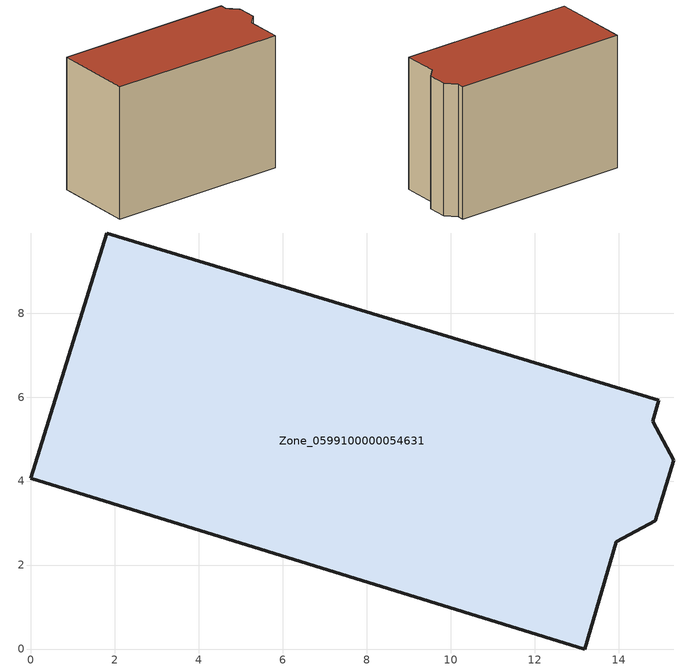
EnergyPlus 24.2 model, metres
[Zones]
Zone_0599100000054631
 floor ground (C_G): 13.94,2.55 13.2,0 0,4.07 1.8,9.91 14.96,5.92 14.81,5.42 15.31,4.5 14.87,3.06 z0
 wall outside (C_F): 1.8,9.91 0,4.07 13.2,0 13.94,2.55 14.87,3.06 15.31,4.5 14.81,5.42 14.96,5.92 1.8,9.91 z0:10.34
 roof outside (C_R): 14.81,5.42 14.96,5.92 1.8,9.91 0,4.07 13.2,0 13.94,2.55 14.87,3.06 15.31,4.5 z10.34
[BUILDING]
Pand.0599100000054631: North Axis=0; Terrain=City; Loads Convergence Tolerance Value=0.04; Temperature Convergence Tolerance Value=0.4; Solar Distribution=FullExterior; Maximum Number of Warmup Days=25; Minimum Number of Warmup Days=1
[Site:Location]
Rotterdam.The.Hague.AP_ZH_NLD Design_Conditions: Latitude=51.96; Longitude=4.45; Time Zone=1; Elevation=-4.5
[SITE:GROUNDTEMPERATURE:BUILDINGSURFACE]
18, 18, 18, 18, 18, 18, 18, 18, 18, 18, 18, 18
[MATERIAL] Thermal Absorptance=0.9; Solar Absorptance=0.7; Visible Absorptance=0.7
Name | Roughness | Thickness | Conductivity | Density | Specific Heat
G.TI.1946 | MediumSmooth | 0.15 | 1 | 540 | 1210
F.TI.1946 | Rough | 0.3 | 0.857143 | 1920 | 840
R.TI.1946 | MediumRough | 0.2 | 0.1 | 1500 | 1000
[CONSTRUCTION]
C_G: G.TI.1946
C_F: F.TI.1946
C_R: R.TI.1946
[ZONE]
Zone_0599100000054631: Type=1; Multiplier=1; Ceiling Height=Autocalculate; Volume=Autocalculate; Floor Area=autocalculate; Part of Total Floor Area=Yes
[ZONEINFILTRATION:DESIGNFLOWRATE]
Infil_Zone_0599100000054631: Zone or ZoneList or Space or SpaceList=Zone_0599100000054631; Schedule=AlwaysOn; Design Flow Rate Calculation Method=Flow/Area; Flow Rate per Floor Area=0.003; Constant Term Coefficient=1; Temperature Term Coefficient=0; Velocity Term Coefficient=0; Velocity Squared Term Coefficient=0
[HVACTEMPLATE:ZONE:IDEALLOADSAIRSYSTEM]
Zone_0599100000054631: Maximum Heating Supply Air Temperature=50; Minimum Cooling Supply Air Temperature=13; Maximum Heating Supply Air Humidity Ratio=0.0156; Minimum Cooling Supply Air Humidity Ratio=0.0077; Heating Limit=NoLimit; Cooling Limit=NoLimit; Dehumidification Control Type=ConstantSensibleHeatRatio; Cooling Sensible Heat Ratio=0.7; Dehumidification Setpoint=60; Humidification Control Type=None; Humidification Setpoint=30; Outdoor Air Method=None; Outdoor Air Flow Rate per Person=0.00944; Outdoor Air Flow Rate per Zone Floor Area=0; Outdoor Air Flow Rate per Zone=0; Demand Controlled Ventilation Type=None; Outdoor Air Economizer Type=NoEconomizer; Heat Recovery Type=None; Sensible Heat Recovery Effectiveness=0.7; Latent Heat Recovery Effectiveness=0.65
[ZONECONTROL:THERMOSTAT]
ThermostatControl_Zone_0599100000054631: Zone or ZoneList=Zone_0599100000054631; Control Type Schedule=DualSetpointControlType; Control 1=Thermostat_Zone_0599100000054631; Temperature Difference Between Cutout And Setpoint=0
[THERMOSTATSETPOINT:DUALSETPOINT]
Thermostat_Zone_0599100000054631: Heating Setpoint Temperature Schedule=HeatingSetpoint_Zone_0599100000054631; Cooling Setpoint Temperature Schedule=CoolingSetpoint_Zone_0599100000054631
[SCHEDULE:COMPACT]
HeatingSetpoint_Zone_0599100000054631: Through: 12/31, For: AllDays, Until: 24:00, 21
CoolingSetpoint_Zone_0599100000054631: Through: 12/31, For: AllDays, Until: 24:00, 24
DualSetpointControlType: Through: 12/31, For: AllDays, Until: 24:00, 4
AlwaysOn: Through: 12/31, For: AllDays, Until: 24:00, 1
